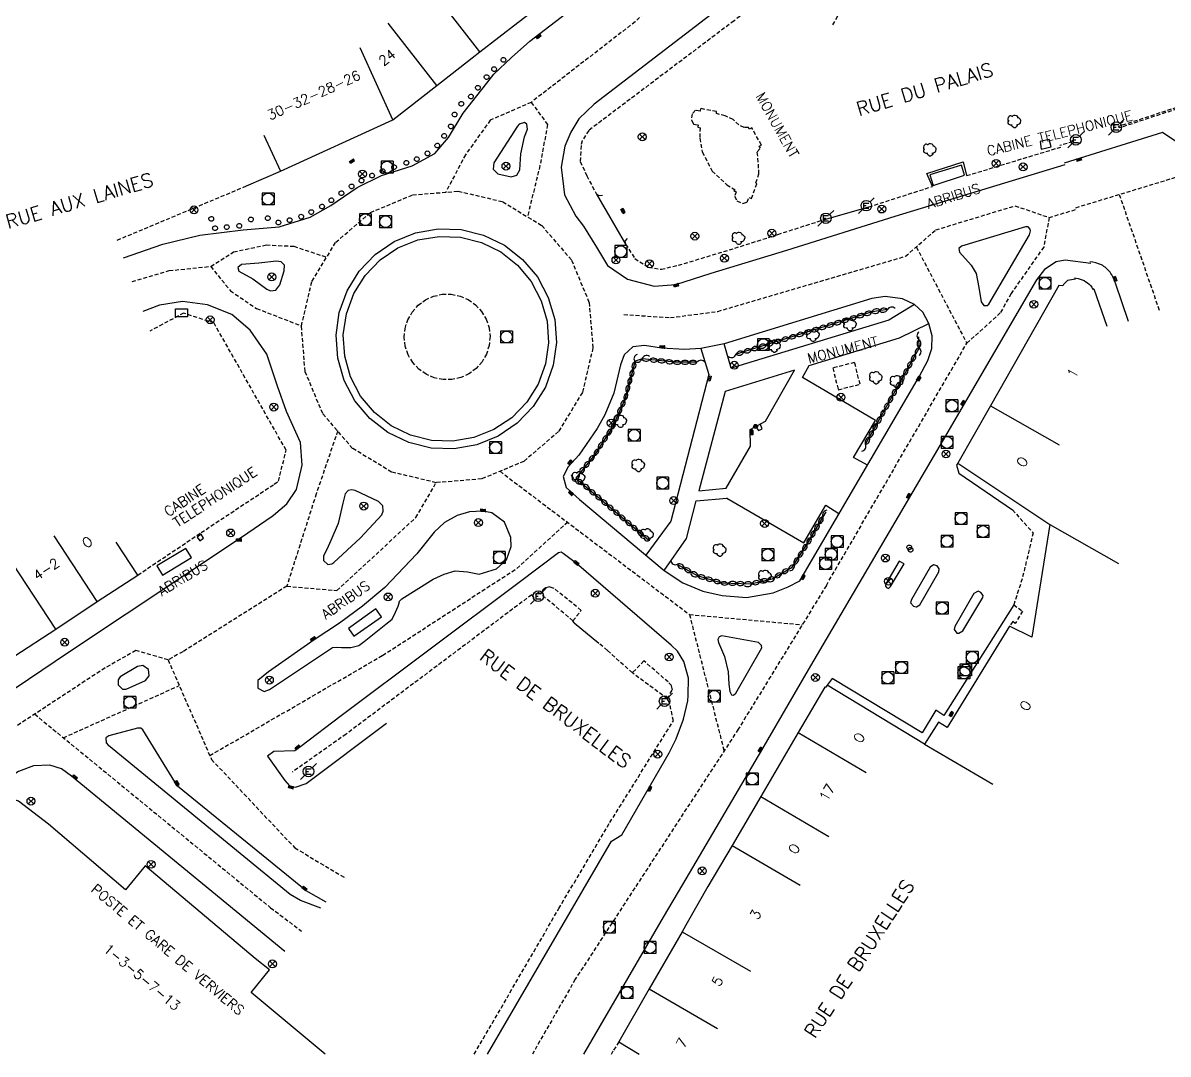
# Model space of a CAD drawing. Header units: millimetres. Extents: x 255000 to 256000, y 143000 to 144000.
# Drawn here: x 255225.9 to 255371.1, y 143000 to 143130.7 of the extents above; entities that cross this region are included whole.
import ezdxf
from ezdxf.enums import TextEntityAlignment as Align

# ---------------------------------------------------------------- set-up
doc = ezdxf.new("R2010")
doc.units = ezdxf.units.MM
doc.linetypes.add('DASHED', pattern=[0.75, 0.5, -0.25])
doc.layers.get('0').update_dxf_attribs({"linetype": 'CONTINUOUS'})
for name, color, linetype in [('W0001', 6, 'DASHED'), ('W0008', 7, 'CONTINUOUS'), ('W0100', 7, 'CONTINUOUS'), ('W0112', 1, 'DASHED'), ('W0300', 7, 'CONTINUOUS'), ('W0310', 3, 'CONTINUOUS'), ('W0322', 7, 'CONTINUOUS'), ('W0400', 7, 'CONTINUOUS'), ('W0420', 7, 'CONTINUOUS'), ('W0454', 7, 'CONTINUOUS'), ('W0469', 7, 'CONTINUOUS'), ('W0471', 7, 'CONTINUOUS'), ('W0984', 7, 'CONTINUOUS'), ('W0989', 7, 'CONTINUOUS'), ('W0991', 7, 'CONTINUOUS'), ('W1102', 7, 'CONTINUOUS'), ('W1471', 7, 'CONTINUOUS')]:
    doc.layers.add(name, color=color, linetype=linetype)
doc.styles.get("Standard").update_dxf_attribs({"font": 'romans.shx', "width": 0.85})

# ---------------------------------------------------------------- blocks, each defined once
blk = doc.blocks.new('T471')
for p, q in [((-0.333334, 0.333334), (-0.333334, -0.333334)), ((-0.333334, 0.333334), (0.333334, 0.333334)), ((-0.333334, 0), (0, 0)), ((0.500001, 0.500001), (1.000002, 1.000002)), ((-0.500001, -0.500001), (-1.000002, -1.000002)), ((-0.333334, -0.333334), (0.333334, -0.333334))]:
    blk.add_line(p, q)
blk.add_ellipse((0, 0), major_axis=(0.471405, 0.471405), ratio=1, start_param=5.4977871438, end_param=11.780972451)
blk = doc.blocks.new('T400')
for p, q in [((-0.15, 0.3), (0.15, 0.3)), ((-0.15, -0.25), (-0.15, 0.3)), ((-0.15, 0.15), (0.15, 0.15)), ((-0.15, 0), (0.15, 0)), ((0.15, 0.3), (0.15, -0.25)), ((-0.15, -0.15), (0.15, -0.15)), ((-0.15, -0.25), (-0.15, -0.3)), ((-0.15, -0.3), (0.15, -0.3)), ((0.15, -0.3), (0.15, -0.25))]:
    blk.add_line(p, q)
blk = doc.blocks.new('t310o')
at = {"color": 0, "linetype": 'Continuous'}
for centre, start, end in [((-0.5, 0.38), 216.8699, 323.1304), ((0.5, -0.37), 36.8699, 143.1303)]:
    blk.add_arc(centre, 0.625, start, end, dxfattribs=at)
blk = doc.blocks.new('t322o')
at = {"color": 0, "linetype": 'Continuous'}
for radius in [0.25, 0.15]:
    blk.add_circle((0, 0), radius, dxfattribs=at)
blk = doc.blocks.new('T420')
for p, q in [((0.75, 0.75), (-0.75, 0.75)), ((-0.75, 0.75), (-0.75, -0.75)), ((0.75, 0.75), (0.75, -0.75)), ((0.75, -0.75), (-0.75, -0.75))]:
    blk.add_line(p, q)
blk.add_ellipse((0, 0), major_axis=(-0.53, 0.53), ratio=1, start_param=3.926991, end_param=10.210176)
blk = doc.blocks.new('T300')
for p, q in [((-0.8, 0.51), (-0.86, 0.34)), ((-0.86, 0.34), (-0.86, 0.17)), ((-0.86, 0.17), (-0.74, 0.06)), ((-0.69, 0.63), (-0.8, 0.51)), ((-0.8, -0.06), (-0.74, 0.06)), ((-0.74, 0.06), (-0.69, 0.11)), ((-0.57, 0.69), (-0.69, 0.63)), ((-0.46, 0.69), (-0.57, 0.69)), ((-0.29, 0.63), (-0.46, 0.69)), ((-0.29, 0.63), (-0.17, 0.74)), ((-0.23, 0.57), (-0.29, 0.63)), ((-0.17, 0.74), (-0.06, 0.8)), ((-0.06, 0.8), (0.06, 0.8)), ((0.06, 0.8), (0.23, 0.74)), ((0.23, 0.74), (0.34, 0.63)), ((0.34, 0.63), (0.4, 0.51)), ((0.46, 0.46), (0.34, 0.46)), ((0.4, 0.51), (0.4, 0.46)), ((0.57, 0.4), (0.46, 0.46)), ((0.57, 0.4), (0.69, 0.29)), ((0.69, 0.29), (0.74, 0.17)), ((0.74, 0.06), (0.69, -0.17)), ((0.74, 0.17), (0.74, 0.06)), ((-0.8, -0.17), (-0.8, -0.06)), ((-0.8, -0.23), (-0.8, -0.17)), ((-0.74, -0.34), (-0.8, -0.23)), ((-0.69, -0.4), (-0.74, -0.34)), ((-0.51, -0.46), (-0.69, -0.4)), ((-0.4, -0.46), (-0.51, -0.46)), ((-0.4, -0.46), (-0.34, -0.46)), ((-0.34, -0.46), (-0.34, -0.4)), ((-0.34, -0.51), (-0.34, -0.46)), ((-0.29, -0.63), (-0.34, -0.51)), ((-0.17, -0.74), (-0.29, -0.63)), ((-0.06, -0.8), (-0.17, -0.74)), ((0.06, -0.8), (-0.06, -0.8)), ((0.17, -0.74), (0.06, -0.8)), ((0.23, -0.69), (0.17, -0.74)), ((0.29, -0.46), (0.23, -0.46)), ((0.29, -0.63), (0.23, -0.69)), ((0.46, -0.4), (0.29, -0.46)), ((0.34, -0.51), (0.29, -0.63)), ((0.34, -0.51), (0.34, -0.46)), ((0.57, -0.34), (0.46, -0.4)), ((0.63, -0.29), (0.57, -0.34)), ((0.69, -0.17), (0.63, -0.29))]:
    blk.add_line(p, q)
blk = doc.blocks.new('T1471')
at = {"color": 0, "linetype": 'Continuous', "flags": 128}
blk.add_lwpolyline([(-0.75, -0.5), (-0.75, 0.5), (0.75, 0.5), (0.75, -0.5), (-0.75, -0.5)], dxfattribs=at)
blk = doc.blocks.new('T469')
at = {"color": 0, "linetype": 'Continuous', "flags": 128}
for points in [[(-0.35, 0.35), (0.35, -0.35)], [(-0.35, -0.35), (0.35, 0.35)]]:
    blk.add_lwpolyline(points, dxfattribs=at)
at = {"color": 0, "linetype": 'Continuous'}
blk.add_circle((0, 0), 0.5, dxfattribs=at)

msp = doc.modelspace()

# ---------------------------------------------------------------- linework, layer by layer
at = {"layer": 'W0001'}
for p, q in [((255359.35, 143107.24), (255373.88, 143111.66)), ((255369.97, 143094.23), (255364.87, 143108.97)), ((255339.15, 143102.27), (255345.55, 143090.06)), ((255259.38, 143059.29), (255265.73, 143058.73)), ((255310.4, 143055.7), (255314.79, 143038.41)), ((255231.07, 143040.08), (255245.75, 143046.69))]:
    msp.add_line(p, q, dxfattribs=at)
for points in [[(255320.84, 143158.82), (255321.48, 143154.32), (255317.64, 143149.12), (255312.57, 143139.84), (255303.53, 143130.81), (255290.35, 143120.59)], [(255290.35, 143120.59), (255285.17, 143118.33), (255282.02, 143113.95), (255279.52, 143109.2)], [(255290.35, 143120.59), (255292.42, 143117.78), (255291.46, 143112.58), (255289.87, 143106.09)], [(255302.08, 143093.71), (255307.98, 143093.31), (255313.98, 143094.1), (255337.78, 143101.08), (255341.62, 143104.43), (255351.65, 143107.48), (255355.98, 143106), (255359.48, 143107.05)], [(255355.98, 143106), (255355.29, 143102.26), (255351.16, 143096.36), (255349.78, 143093.9)], [(255239.77, 143097.88), (255244.47, 143099.27), (255249.74, 143099.8), (255252.64, 143101.64), (255256.79, 143102.53), (255260.28, 143102.35), (255264.43, 143100.97)], [(255249.74, 143099.8), (255252.23, 143096.72), (255255.54, 143094.47), (255261.23, 143092.27)], [(255327.75, 143059.38), (255345.55, 143090.06), (255349.78, 143093.9)], [(255265.82, 143078.95), (255263.11, 143070.98), (255259.38, 143059.29), (255246.2, 143050.98)], [(255286.4, 143073.84), (255310.4, 143055.7), (255324.7, 143054.4)], [(255265.73, 143058.73), (255275.73, 143067.98), (255278.3, 143072.4)], [(255249.63, 143037.83), (255271.52, 143050.51), (255288.53, 143061.54), (255294.94, 143067.39)], [(255327.75, 143059.38), (255316.58, 143041.15), (255295.93, 143009.48), (255290.5, 143000)], [(255244.33, 143049.95), (255240.24, 143051.14), (255236.35, 143048.92), (255212.9, 143033.54)], [(255246.2, 143050.98), (255244.33, 143049.95), (255249.84, 143037.33), (255260.4, 143026.12), (255266.85, 143022.29)], [(255227.43, 143043.07), (255257.32, 143018.55), (255261.26, 143015.57)]]:
    msp.add_lwpolyline(points, dxfattribs=at)
msp.add_lwpolyline([(255298.17, 143089.47), (255296.83, 143083.83), (255293.82, 143078.88), (255289.42, 143075.1), (255284.07, 143072.87), (255278.3, 143072.4), (255272.66, 143073.74), (255267.71, 143076.75), (255263.93, 143081.15), (255261.7, 143086.49), (255261.23, 143092.27), (255262.57, 143097.91), (255265.58, 143102.86), (255269.98, 143106.63), (255275.32, 143108.86), (255281.1, 143109.33), (255286.74, 143108), (255291.69, 143104.98), (255295.46, 143100.59), (255297.69, 143095.24)], close=True, dxfattribs=at)
at = {"layer": 'W0008'}
for p, q in [((255254.27, 143110), (255258.56, 143111.89)), ((255298.63, 143108.95), (255302.3, 143102.61)), ((255327.4, 143105.72), (255333.14, 143107.34)), ((255295.79, 143054.64), (255298.92, 143052.05)), ((255300.51, 143000), (255300.75, 143000.42))]:
    msp.add_line(p, q, dxfattribs=at)
for points in [[(255375.06, 143179.11), (255372.3, 143179.68), (255367.82, 143176.31), (255364.85, 143172.99), (255360.71, 143168.52), (255357.75, 143165.93), (255332.25, 143146.4), (255329.09, 143143.97), (255298.31, 143120.37), (255296.4, 143118.49), (255295.38, 143116.81)], [(255285.62, 143124.14), (255287.84, 143126.29), (255290.17, 143128.34), (255301.75, 143137.27), (255306.06, 143141.01), (255307.92, 143143.72), (255309.74, 143147.02), (255311.24, 143150.46), (255311.92, 143152.77), (255312.35, 143154.35), (255312.87, 143156.57)], [(255238.69, 143100.88), (255243.65, 143102.61), (255248.35, 143103.77), (255253.86, 143104.43), (255258.4, 143104.81), (255262.35, 143106.02), (255264.96, 143107.53), (255268.3, 143109.81), (255271.4, 143111.3), (255275.27, 143112.54), (255278.15, 143114.09), (255279.89, 143116.13), (255281.74, 143119.2), (255284.71, 143123.03), (255285.62, 143124.14)], [(255285.6, 143112.93), (255285.53, 143112.11), (255286.14, 143111.55), (255287.79, 143111.15), (255288.52, 143111.37), (255288.89, 143112.04), (255289.04, 143114.05), (255289.49, 143116.23), (255289.87, 143117.18), (255289.8, 143117.83), (255289.5, 143118.05), (255288.84, 143117.83), (255288.6, 143117.57), (255285.6, 143112.93)], [(255383.55, 143118.31), (255372.94, 143115.04), (255370.33, 143116.77), (255357.9, 143112.89)], [(255295.38, 143116.81), (255294.6, 143115.05), (255294.16, 143112.38), (255294.58, 143108.89), (255296.01, 143106.17), (255296.98, 143104.89), (255298.62, 143102.25), (255300.03, 143099.93), (255302.54, 143098.17), (255305.95, 143097.28), (255308.66, 143097.49), (255313.16, 143098.93), (255322.73, 143101.88), (255336.48, 143106.17), (255358.02, 143112.7)], [(255341.18, 143109.93), (255340.5, 143111.56), (255345.1, 143113.05), (255345.53, 143111.3)], [(255353.58, 143104.52), (255353.32, 143104.81), (255353, 143104.82), (255344.86, 143102.36), (255344.55, 143102.08), (255344.63, 143101.6), (255346.12, 143099.98), (255346.75, 143098.89), (255347.08, 143097.15), (255347.36, 143095.3), (255347.71, 143094.86), (255348.13, 143094.86), (255348.34, 143095.02), (255353.51, 143103.8), (255353.64, 143104.3), (255353.58, 143104.52)], [(255256.85, 143096.92), (255257.31, 143096.7), (255257.99, 143096.81), (255258.48, 143097.48), (255259.04, 143099.24), (255259.08, 143099.94), (255258.65, 143100.37), (255258.06, 143100.48), (255255.83, 143100.21), (255253.65, 143100.06), (255253.19, 143099.66), (255253.32, 143099.19), (255255.09, 143098.22), (255256.85, 143096.92)], [(255361.25, 143100.19), (255358, 143100.59), (255356.88, 143100.39), (255355.4, 143099.42), (255354.38, 143098.08), (255342.11, 143077.12), (255325.44, 143048.67), (255319.54, 143038.52), (255309.51, 143021.48)], [(255257.71, 143068.27), (255259.39, 143069.73), (255260.61, 143071.55), (255261.31, 143074.62), (255261.13, 143077.48), (255259.34, 143081.41), (255258.18, 143084.63), (255256.86, 143088.7), (255254.74, 143091.73), (255252.41, 143093.72), (255249.32, 143094.92), (255246.16, 143095.34), (255243.26, 143094.87), (255241.13, 143094.08)], [(255338.92, 143094.98), (255337.39, 143095.7), (255335.2, 143095.98), (255333.51, 143095.73), (255314.82, 143090), (255311.85, 143089.42), (255309.78, 143089.29), (255306.87, 143089.44), (255304.7, 143089.79), (255303.24, 143089.6), (255302.12, 143088.58), (255301.66, 143087.33), (255300.82, 143083.76), (255299.69, 143081), (255298.72, 143079.25), (255296.37, 143075.88), (255295.04, 143074.41), (255294.38, 143073.2), (255294.8, 143071.79), (255296.48, 143070.26), (255307.18, 143061.28), (255309.58, 143059.71), (255312.09, 143058.67), (255314.54, 143058.12), (255317.62, 143057.86), (255321.02, 143058.46), (255322.92, 143059.22), (255324.38, 143059.98), (255339.54, 143085.88), (255340.63, 143087.9), (255341.12, 143089.38), (255341.14, 143091), (255340.75, 143092.55), (255339.98, 143094), (255338.92, 143094.98)], [(255338.92, 143094.98), (255335.67, 143092.97), (255315.7, 143086.89), (255314.82, 143090)], [(255332.95, 143074.62), (255331.18, 143075.59), (255333.99, 143080.28), (255324.74, 143085.74), (255325.56, 143087.26), (255337.02, 143090.77), (255340.75, 143092.55)], [(255311.85, 143089.42), (255312.86, 143086.09), (255308.03, 143067.52), (255304.86, 143063.23)], [(255315.04, 143071.71), (255318.13, 143077.02), (255318.08, 143079.13), (255320.02, 143080.21), (255323.73, 143086.65), (255314.91, 143083.97), (255311.61, 143071.35), (255315.04, 143071.71)], [(255344.43, 143074.87), (255344.25, 143074.61), (255344.55, 143073.59), (255351.32, 143068.96)], [(255265.34, 143062.28), (255268.72, 143065.43), (255271.42, 143068.34), (255271.61, 143068.79), (255271.53, 143069.48), (255271, 143070.01), (255268.03, 143071.4), (255267.61, 143071.48), (255267.17, 143071.39), (255266.79, 143070.98), (255266.46, 143069.79), (255265.87, 143067.23), (255264.96, 143065.06), (255264.47, 143063.95), (255264.05, 143063.14), (255264.04, 143062.55), (255264.58, 143062.05), (255265.08, 143062.1), (255265.34, 143062.28)], [(255307.18, 143061.28), (255310.02, 143065.32), (255311.25, 143070.08), (255315.17, 143070.44), (255315.16, 143070.42), (255324.9, 143064.78), (255327.7, 143069.55), (255329.35, 143068.5)], [(255273.94, 143057.68), (255277.91, 143060.18), (255279.31, 143060.79), (255280.72, 143061.25), (255282.26, 143061.1), (255283.77, 143060.8), (255285.94, 143061.47), (255287.2, 143062.61), (255287.8, 143064.32), (255287.75, 143065.46), (255286.97, 143067.41), (255285.37, 143068.58), (255284.23, 143068.78), (255282.53, 143068.69), (255280.96, 143068.24), (255279.36, 143067.36), (255278.06, 143066.13), (255275.87, 143063.4), (255271.79, 143059.13), (255268.99, 143056.74), (255266.04, 143054.62), (255262.85, 143052.49), (255257.04, 143048.45), (255255.69, 143047.32), (255255.72, 143046.35), (255256.5, 143045.95), (255257.18, 143046.21), (255265.16, 143051.53), (255265.64, 143051.55), (255266.3, 143051.5), (255267.48, 143051.52), (255268.52, 143051.77), (255269.17, 143052.28), (255271.92, 143054.46), (255272.71, 143055.1), (255273.17, 143055.98), (255273.5, 143056.77), (255273.65, 143057.31), (255273.57, 143057.3), (255273.94, 143057.68)], [(255113.8, 143000), (255138.45, 143011.28), (255141.5, 143012.63), (255144.88, 143013.89), (255148.07, 143014.78), (255170.64, 143020.87), (255186.64, 143025.18), (255191.59, 143026.71), (255197.23, 143028.76), (255201.72, 143031.04), (255204.26, 143032.55), (255218.15, 143041.8), (255231.72, 143050.91), (255253.65, 143065.5), (255257.51, 143068.17), (255257.71, 143068.27)], [(255301.83, 143027.76), (255307.82, 143038.15), (255308.74, 143039.96), (255309.66, 143042.43), (255310.19, 143044.77), (255310.23, 143045.45), (255310.27, 143047.62), (255309.68, 143049.75), (255308.88, 143051.04), (255308.1, 143051.82), (255296.09, 143062.15), (255294.42, 143063.44), (255294.14, 143063.58), (255293.8, 143063.53), (255288.84, 143059.75), (255266.25, 143042.86), (255261.14, 143038.98)], [(255335.88, 143059.25), (255337.6, 143062.11), (255336.97, 143062.47), (255335.29, 143059.59), (255335.26, 143059.29), (255335.39, 143059.1), (255335.61, 143058.99), (255335.88, 143059.25)], [(255339.61, 143056.91), (255342.01, 143061.12), (255342.05, 143061.47), (255341.8, 143061.88), (255341.33, 143061.97), (255340.92, 143061.68), (255338.55, 143057.6), (255338.4, 143057.16), (255338.79, 143056.76), (255339.12, 143056.65), (255339.16, 143056.65), (255339.61, 143056.91)], [(255344.27, 143053.34), (255344.52, 143053.32), (255345.04, 143053.61), (255347.59, 143057.86), (255347.62, 143058.1), (255347.33, 143058.5), (255347, 143058.66), (255346.42, 143058.35), (255344.02, 143054.16), (255343.95, 143053.8), (255344.27, 143053.34)], [(255351.49, 143056.93), (255342.64, 143042.89), (255341.64, 143043.58), (255339.89, 143040.7), (255328.47, 143047.58), (255327.86, 143046.74)], [(255315.52, 143045.96), (255315.71, 143045.52), (255315.99, 143045.47), (255316.3, 143045.71), (255319.59, 143051.48), (255319.55, 143051.78), (255319.33, 143052), (255319.14, 143052.17), (255314.49, 143052.98), (255314.17, 143052.87), (255313.99, 143052.54), (255314.08, 143052.16), (255314.86, 143050.39), (255315.3, 143048.44), (255315.41, 143046.86), (255315.52, 143045.96)], [(255238.25, 143047.82), (255238.02, 143047.43), (255238.02, 143046.77), (255238.54, 143046.24), (255239.01, 143046.22), (255239.01, 143046.22), (255241.46, 143047.34), (255241.95, 143047.93), (255241.85, 143048.74), (255241.15, 143049.22), (255240.46, 143049.1), (255238.25, 143047.82)], [(255264.35, 143019.27), (255261.82, 143020.67), (255245.55, 143033.95), (255241.12, 143041.08), (255240.89, 143041.3), (255240.44, 143041.31), (255236.81, 143040.32), (255236.44, 143040.05), (255236.51, 143039.42), (255236.79, 143039.09)], [(255261.14, 143038.98), (255260.38, 143038.42), (255257.73, 143038.33), (255256.95, 143037.74), (255259.15, 143034.65), (255259.74, 143034), (255260.49, 143033.84), (255261.85, 143034.29), (255272.01, 143041.94)], [(255263.68, 143018.48), (255261.12, 143019.44), (255259.82, 143020.22), (255236.79, 143039.09)], [(255259.11, 143012.98), (255232.1, 143035.23), (255230.82, 143036.16), (255229.35, 143036.59), (255227.29, 143036.54), (255225.36, 143035.81), (255219.47, 143032)], [(255284.8, 143000), (255300.54, 143026.96), (255301.83, 143027.76)], [(255309.51, 143021.48), (255307.08, 143017.34), (255296.96, 143000)]]:
    msp.add_lwpolyline(points, dxfattribs=at)
for points in [[(255291.14, 143098.46), (255292.52, 143095.88), (255293.33, 143093.08), (255293.54, 143090.16), (255293.14, 143087.27), (255292.15, 143084.52), (255290.6, 143082.05), (255288.58, 143079.94), (255286.16, 143078.3), (255283.46, 143077.2), (255280.58, 143076.69), (255277.67, 143076.78), (255274.83, 143077.48), (255272.2, 143078.76), (255269.9, 143080.55), (255268.02, 143082.78), (255266.64, 143085.36), (255265.83, 143088.16), (255265.62, 143091.08), (255266.02, 143093.97), (255267.01, 143096.71), (255268.55, 143099.19), (255270.57, 143101.3), (255272.99, 143102.94), (255275.7, 143104.04), (255278.57, 143104.55), (255281.49, 143104.46), (255284.32, 143103.76), (255286.95, 143102.48), (255289.26, 143100.69)], [(255290.36, 143097.87), (255291.63, 143095.46), (255292.37, 143092.85), (255292.55, 143090.13), (255292.16, 143087.44), (255291.23, 143084.89), (255289.78, 143082.58), (255287.88, 143080.63), (255285.62, 143079.12), (255283.09, 143078.11), (255280.41, 143077.64), (255277.7, 143077.75), (255275.06, 143078.41), (255272.62, 143079.61), (255270.48, 143081.29), (255268.73, 143083.38), (255267.47, 143085.79), (255266.72, 143088.41), (255266.54, 143091.12), (255266.93, 143093.81), (255267.87, 143096.37), (255269.32, 143098.67), (255271.21, 143100.62), (255273.47, 143102.14), (255276, 143103.15), (255278.68, 143103.61), (255281.4, 143103.51), (255284.04, 143102.84), (255286.48, 143101.64), (255288.62, 143099.96)]]:
    msp.add_lwpolyline(points, close=True, dxfattribs=at)
msp.add_lwpolyline([(255366.03, 143092.84), (255364.37, 143097.68, 0.023959), (255364.09, 143098.4, 0.058655), (255363.7, 143099.07, 0.101682), (255362.61, 143099.99, 0.103736), (255361.13, 143100.38)], format="xyb", dxfattribs=at)
at = {"layer": 'W0100'}
for p, q in [((255359.19, 143098.36), (255359.67, 143098.27)), ((255361.41, 143097.19), (255361.51, 143096.89)), ((255361.66, 143096.94), (255361.51, 143096.89)), ((255361.66, 143096.94), (255363.28, 143092.21))]:
    msp.add_line(p, q, dxfattribs=at)
for points in [[(255282.85, 143126.22), (255283.83, 143126.98), (255288.65, 143130.7), (255294.13, 143134.93), (255299.88, 143139.37), (255306.54, 143146.13), (255310.02, 143154.41), (255310.28, 143156.43)], [(255256.49, 143116.44), (255258.56, 143111.89), (255272.83, 143118.39), (255278.38, 143122.72), (255282.85, 143126.22)], [(255355.99, 143115.9), (255354.86, 143115.62), (255354.95, 143114.64), (255356.23, 143114.96), (255355.99, 143115.9)], [(255340.85, 143111.39), (255341.27, 143110.04), (255345.26, 143111.38), (255344.87, 143112.64), (255340.85, 143111.39)], [(255359.32, 143098.17), (255358.32, 143098.03), (255357.78, 143097.53), (255357.7, 143097.36), (255357.2, 143097.39), (255348.54, 143082.12), (255344.43, 143074.87), (255356.05, 143067.11), (255353.8, 143052.82), (255350.94, 143054.22), (255343.07, 143041.39), (255341.98, 143042.05), (255340.2, 143039.25), (255327.86, 143046.74), (255327.65, 143046.46), (255327.55, 143046.51), (255324.17, 143040.73), (255319.43, 143032.65), (255315.8, 143026.44), (255312.74, 143021.22), (255310.12, 143016.62)], [(255248.37, 143065.05), (255248.81, 143065.36), (255248.53, 143065.87), (255248.03, 143065.51), (255248.37, 143065.05)], [(255190.26, 143033.61), (255191.89, 143028.7), (255196.82, 143031.95), (255202.04, 143035.38), (255207.75, 143039.14), (255213.6, 143042.99), (255219.45, 143046.85), (255224.91, 143050.44), (255230.1, 143053.86), (255235.37, 143057.33), (255240.5, 143060.7), (255237.75, 143064.88)], [(255243.62, 143060.7), (255247.32, 143062.93), (255246.59, 143064.08), (255242.92, 143061.86), (255243.62, 143060.7)], [(255271.39, 143055.39), (255270.67, 143056.42), (255267.2, 143053.93), (255267.89, 143052.94), (255271.39, 143055.39)], [(255229.17, 143029.12), (255225.38, 143032.05), (255224.88, 143032.2), (255221.34, 143029.76), (255221.27, 143030.05), (255210.16, 143022.55), (255210.29, 143022.23), (255200.9, 143015.9), (255197.99, 143014.77), (255177.68, 143009.39), (255159.74, 143004.49), (255147.1, 143000.95), (255147.37, 143000)], [(255255.39, 143012.12), (255241.45, 143023.85), (255238.96, 143020.81), (255229.17, 143029.12)], [(255310.12, 143016.62), (255309.48, 143015.5), (255305.3, 143008.25), (255301.44, 143001.57), (255304.04, 143000)], [(255264.24, 143000), (255254.87, 143007.82), (255257.18, 143010.66), (255255.39, 143012.12)]]:
    msp.add_lwpolyline(points, dxfattribs=at)
msp.add_lwpolyline([(255359.67, 143098.27, -0.094292), (255360.63, 143097.86, -0.077588), (255361.41, 143097.19)], format="xyb", dxfattribs=at)
at = {"layer": 'W0112'}
for p, q in [((255364.85, 143117.35), (255364.79, 143117.54)), ((255358.97, 143115.59), (255357.32, 143115.11)), ((255358.97, 143115.59), (255358.91, 143115.78)), ((255345.53, 143111.3), (255357.45, 143114.93)), ((255237.89, 143103.13), (255254.27, 143110)), ((255333.14, 143107.34), (255341.18, 143109.93)), ((255295.64, 143054.9), (255291.55, 143058.3)), ((255307.61, 143045.01), (255303.17, 143048.3)), ((255301.44, 143001.57), (255300.75, 143000.42))]:
    msp.add_line(p, q, dxfattribs=at)
for points in [[(255342.89, 143142.6), (255340.16, 143141.59), (255337.88, 143140.39), (255333.38, 143136.97), (255331.51, 143135.03), (255329.86, 143132.81), (255328.55, 143130.4)], [(255329.31, 143141.13), (255329.36, 143141.02), (255316.05, 143130.92), (255297.64, 143117.03), (255296.82, 143115.72)], [(255378.77, 143121.77), (255375.25, 143120.62), (255372.91, 143119.98), (255364.85, 143117.35)], [(255311.17, 143119.59), (255310.73, 143119.13), (255310.65, 143118.31), (255310.93, 143117.83), (255311.52, 143117.74), (255311.48, 143117.45), (255311.75, 143117.38), (255311.71, 143116.04), (255312.03, 143114.3), (255313.29, 143111.86), (255315.14, 143110.15), (255316.18, 143109.51), (255316.02, 143109.36), (255316.34, 143109.23), (255316.11, 143108.69), (255316.42, 143108.11), (255317.18, 143107.78), (255317.72, 143107.94), (255317.95, 143108.55), (255318.25, 143108.42), (255318.92, 143110.26), (255318.82, 143110.4), (255319.2, 143111.52), (255319.13, 143113.02), (255319, 143114.3), (255319.39, 143114.8), (255319.24, 143115.02), (255319.52, 143115.18), (255318.32, 143117.34), (255317.99, 143117.21), (255317.89, 143117.42), (255317.32, 143117.4), (255316.65, 143117.72), (255315.93, 143118.41), (255314.92, 143118.86), (255313.84, 143119.16), (255313.83, 143119.41), (255311.81, 143119.8), (255311.74, 143119.46), (255311.17, 143119.59)], [(255373.96, 143120.47), (255372.85, 143120.17), (255364.79, 143117.54)], [(255296.82, 143115.72), (255296.66, 143115.12), (255296.57, 143113.09), (255297.39, 143111.28), (255298.63, 143108.95), (255298.97, 143108.78), (255299.38, 143108.83)], [(255302.49, 143103.32), (255302.23, 143103.02), (255302.3, 143102.61), (255303.5, 143100.79), (255305.22, 143099.69), (255306.84, 143099.44), (255309, 143099.95), (255316.14, 143102.11), (255321.6, 143103.85), (255327.4, 143105.72)], [(255258.33, 143072.6), (255259.29, 143076.53), (255250.16, 143092.62), (255246.3, 143093.88), (255242.02, 143091.61)], [(255331.33, 143087.63), (255328.56, 143086.93), (255329.25, 143084.18), (255332.02, 143084.88), (255331.33, 143087.63)], [(255240.5, 143060.7), (255248.52, 143066.07), (255257.78, 143072.2), (255258.33, 143072.6)], [(255351.32, 143068.96), (255353.96, 143066.06), (255352.57, 143060.23), (255351.49, 143056.93), (255352.61, 143056.11), (255351.67, 143054.57), (255351.37, 143054.79), (255350.94, 143054.22)], [(255295.79, 143054.64), (255295.64, 143054.9), (255296.69, 143056.22), (255293.24, 143059.01), (255292.69, 143059.2), (255292.18, 143059.09), (255291.84, 143058.79), (255291.55, 143058.3), (255291.23, 143058.5), (255290.7, 143057.91), (255290.41, 143058.2), (255266.9, 143040.54), (255260.06, 143035.71)], [(255300.32, 143029.34), (255308.36, 143042.22), (255307.88, 143044.55), (255307.61, 143045.01), (255308.24, 143046.16), (255308.14, 143046.69), (255307.7, 143047.15), (255304.62, 143049.83), (255303.17, 143048.3), (255300, 143051.14), (255298.92, 143052.05)], [(255283.14, 143000), (255293.86, 143018.45), (255300.32, 143029.34)]]:
    msp.add_lwpolyline(points, dxfattribs=at)
msp.add_lwpolyline([(255275.27, 143094.02), (255276.03, 143094.88), (255276.94, 143095.55), (255277.97, 143096.02), (255279.08, 143096.27), (255280.22, 143096.28), (255281.33, 143096.05), (255282.38, 143095.6), (255283.3, 143094.94), (255284.07, 143094.1), (255284.64, 143093.12), (255285.01, 143092.04), (255285.13, 143090.92), (255285.02, 143089.78), (255284.68, 143088.7), (255284.12, 143087.71), (255283.37, 143086.86), (255282.46, 143086.18), (255281.42, 143085.71), (255280.31, 143085.47), (255279.18, 143085.46), (255278.06, 143085.68), (255277.02, 143086.14), (255276.1, 143086.8), (255275.33, 143087.63), (255274.75, 143088.61), (255274.39, 143089.69), (255274.26, 143090.82), (255274.37, 143091.95), (255274.71, 143093.03)], close=True, dxfattribs=at)
at = {"layer": 'W0310'}
for points in [[(255335.48, 143094.33), (255333.57, 143094.03), (255316.2, 143088.63)], [(255332.72, 143077.27), (255339.5, 143089.44), (255339.48, 143090.88)], [(255311.35, 143087.66), (255308.49, 143087.65), (255304.42, 143088.09), (255303.53, 143087.8), (255302.2, 143082.94), (255300.59, 143079.33), (255298.36, 143075.91), (255295.99, 143072.98), (255305.2, 143065.14)], [(255308.88, 143062.05), (255311.4, 143060.62), (255314.47, 143059.69), (255318.2, 143059.57), (255320.9, 143060.21), (255323.42, 143061.69), (255325.36, 143064.69), (255327.71, 143068.71)]]:
    msp.add_lwpolyline(points, dxfattribs=at)
at = {"layer": 'W0322'}
msp.add_lwpolyline([(255318.78, 143079.52), (255319.15, 143078.99), (255319.62, 143079.23), (255319.37, 143079.85)], dxfattribs=at)
at = {"layer": 'W0454'}
for points in [[(255286.95, 143125.7), (255286.86, 143125.68), (255286.77, 143125.68), (255286.68, 143125.72), (255286.61, 143125.78), (255286.56, 143125.86), (255286.53, 143125.95), (255286.54, 143126.04), (255286.57, 143126.13), (255286.63, 143126.2), (255286.71, 143126.25), (255286.8, 143126.28), (255286.89, 143126.27), (255286.98, 143126.24), (255287.05, 143126.18), (255287.1, 143126.1), (255287.13, 143126.01), (255287.12, 143125.92), (255287.09, 143125.83), (255287.03, 143125.76)], [(255284.83, 143123.52), (255284.74, 143123.5), (255284.64, 143123.5), (255284.56, 143123.54), (255284.48, 143123.59), (255284.43, 143123.67), (255284.41, 143123.76), (255284.41, 143123.86), (255284.45, 143123.95), (255284.51, 143124.02), (255284.59, 143124.07), (255284.68, 143124.09), (255284.77, 143124.09), (255284.86, 143124.05), (255284.93, 143123.99), (255284.98, 143123.92), (255285.01, 143123.83), (255285, 143123.73), (255284.97, 143123.64), (255284.91, 143123.57)], [(255285.78, 143124.53), (255285.69, 143124.51), (255285.59, 143124.51), (255285.51, 143124.54), (255285.43, 143124.6), (255285.38, 143124.68), (255285.36, 143124.77), (255285.36, 143124.87), (255285.4, 143124.95), (255285.46, 143125.03), (255285.54, 143125.08), (255285.62, 143125.1), (255285.72, 143125.1), (255285.81, 143125.06), (255285.88, 143125), (255285.93, 143124.93), (255285.95, 143124.83), (255285.95, 143124.74), (255285.92, 143124.65), (255285.86, 143124.58)], [(255283.72, 143122.17), (255283.63, 143122.14), (255283.54, 143122.15), (255283.45, 143122.18), (255283.38, 143122.24), (255283.33, 143122.32), (255283.3, 143122.41), (255283.31, 143122.5), (255283.34, 143122.59), (255283.4, 143122.66), (255283.48, 143122.71), (255283.57, 143122.74), (255283.66, 143122.73), (255283.75, 143122.7), (255283.82, 143122.64), (255283.88, 143122.56), (255283.9, 143122.47), (255283.89, 143122.38), (255283.86, 143122.29), (255283.8, 143122.22)], [(255282.83, 143121.04), (255282.74, 143121.02), (255282.65, 143121.02), (255282.56, 143121.06), (255282.49, 143121.12), (255282.44, 143121.2), (255282.41, 143121.29), (255282.42, 143121.38), (255282.45, 143121.47), (255282.51, 143121.54), (255282.59, 143121.59), (255282.68, 143121.62), (255282.77, 143121.61), (255282.86, 143121.58), (255282.93, 143121.52), (255282.99, 143121.44), (255283.01, 143121.35), (255283.01, 143121.26), (255282.97, 143121.17), (255282.91, 143121.1)], [(255281.62, 143120.13), (255281.53, 143120.11), (255281.44, 143120.11), (255281.35, 143120.15), (255281.28, 143120.21), (255281.23, 143120.29), (255281.2, 143120.38), (255281.21, 143120.47), (255281.24, 143120.56), (255281.3, 143120.63), (255281.38, 143120.68), (255281.47, 143120.7), (255281.56, 143120.7), (255281.65, 143120.67), (255281.72, 143120.61), (255281.77, 143120.53), (255281.8, 143120.44), (255281.79, 143120.34), (255281.76, 143120.26), (255281.7, 143120.18)], [(255280.76, 143118.76), (255280.66, 143118.74), (255280.57, 143118.74), (255280.48, 143118.78), (255280.41, 143118.84), (255280.36, 143118.92), (255280.33, 143119.01), (255280.34, 143119.1), (255280.37, 143119.19), (255280.43, 143119.26), (255280.51, 143119.31), (255280.6, 143119.33), (255280.7, 143119.33), (255280.78, 143119.3), (255280.86, 143119.24), (255280.91, 143119.16), (255280.93, 143119.07), (255280.93, 143118.97), (255280.89, 143118.89), (255280.83, 143118.81)], [(255279.44, 143116.07), (255279.35, 143116.05), (255279.25, 143116.05), (255279.17, 143116.08), (255279.09, 143116.14), (255279.04, 143116.22), (255279.02, 143116.31), (255279.02, 143116.41), (255279.06, 143116.49), (255279.11, 143116.57), (255279.19, 143116.62), (255279.28, 143116.64), (255279.38, 143116.64), (255279.47, 143116.6), (255279.54, 143116.54), (255279.59, 143116.47), (255279.61, 143116.38), (255279.61, 143116.28), (255279.58, 143116.19), (255279.52, 143116.12)], [(255280.3, 143117.27), (255280.2, 143117.24), (255280.11, 143117.25), (255280.02, 143117.28), (255279.95, 143117.34), (255279.9, 143117.42), (255279.88, 143117.51), (255279.88, 143117.6), (255279.91, 143117.69), (255279.97, 143117.77), (255280.05, 143117.82), (255280.14, 143117.84), (255280.24, 143117.83), (255280.32, 143117.8), (255280.4, 143117.74), (255280.45, 143117.66), (255280.47, 143117.57), (255280.47, 143117.48), (255280.43, 143117.39), (255280.37, 143117.32)], [(255278.57, 143114.84), (255278.48, 143114.81), (255278.39, 143114.82), (255278.3, 143114.85), (255278.23, 143114.91), (255278.17, 143114.99), (255278.15, 143115.08), (255278.15, 143115.17), (255278.19, 143115.26), (255278.25, 143115.33), (255278.33, 143115.39), (255278.42, 143115.41), (255278.51, 143115.4), (255278.6, 143115.37), (255278.67, 143115.31), (255278.72, 143115.23), (255278.75, 143115.14), (255278.74, 143115.05), (255278.71, 143114.96), (255278.65, 143114.89)], [(255275.98, 143113.12), (255275.89, 143113.1), (255275.8, 143113.1), (255275.71, 143113.14), (255275.64, 143113.2), (255275.58, 143113.27), (255275.56, 143113.37), (255275.57, 143113.46), (255275.6, 143113.55), (255275.66, 143113.62), (255275.74, 143113.67), (255275.83, 143113.7), (255275.92, 143113.69), (255276.01, 143113.66), (255276.08, 143113.6), (255276.13, 143113.52), (255276.16, 143113.43), (255276.15, 143113.33), (255276.12, 143113.25), (255276.06, 143113.17)], [(255277.33, 143113.85), (255277.23, 143113.83), (255277.14, 143113.83), (255277.05, 143113.87), (255276.98, 143113.93), (255276.93, 143114.01), (255276.9, 143114.1), (255276.91, 143114.19), (255276.94, 143114.28), (255277, 143114.35), (255277.08, 143114.4), (255277.17, 143114.43), (255277.27, 143114.42), (255277.35, 143114.39), (255277.43, 143114.33), (255277.48, 143114.25), (255277.5, 143114.16), (255277.5, 143114.07), (255277.46, 143113.98), (255277.4, 143113.9)], [(255271.63, 143111.59), (255271.54, 143111.57), (255271.45, 143111.57), (255271.36, 143111.61), (255271.29, 143111.67), (255271.24, 143111.75), (255271.21, 143111.84), (255271.22, 143111.93), (255271.25, 143112.02), (255271.31, 143112.09), (255271.39, 143112.14), (255271.48, 143112.17), (255271.58, 143112.16), (255271.66, 143112.13), (255271.73, 143112.07), (255271.79, 143111.99), (255271.81, 143111.9), (255271.81, 143111.8), (255271.77, 143111.72), (255271.71, 143111.64)], [(255273.1, 143112.11), (255273, 143112.09), (255272.91, 143112.09), (255272.82, 143112.13), (255272.75, 143112.18), (255272.7, 143112.26), (255272.67, 143112.36), (255272.68, 143112.45), (255272.71, 143112.54), (255272.77, 143112.61), (255272.85, 143112.66), (255272.94, 143112.68), (255273.04, 143112.68), (255273.12, 143112.65), (255273.2, 143112.59), (255273.25, 143112.51), (255273.27, 143112.42), (255273.27, 143112.32), (255273.23, 143112.24), (255273.17, 143112.16)], [(255274.65, 143112.65), (255274.56, 143112.62), (255274.47, 143112.63), (255274.38, 143112.66), (255274.31, 143112.72), (255274.26, 143112.8), (255274.23, 143112.89), (255274.24, 143112.98), (255274.27, 143113.07), (255274.33, 143113.14), (255274.41, 143113.2), (255274.5, 143113.22), (255274.59, 143113.21), (255274.68, 143113.18), (255274.75, 143113.12), (255274.8, 143113.04), (255274.83, 143112.95), (255274.82, 143112.86), (255274.79, 143112.77), (255274.73, 143112.7)], [(255268.97, 143110.4), (255268.88, 143110.37), (255268.78, 143110.38), (255268.69, 143110.41), (255268.62, 143110.47), (255268.57, 143110.55), (255268.55, 143110.64), (255268.55, 143110.73), (255268.58, 143110.82), (255268.64, 143110.9), (255268.72, 143110.95), (255268.81, 143110.97), (255268.91, 143110.97), (255268.99, 143110.93), (255269.07, 143110.87), (255269.12, 143110.8), (255269.14, 143110.7), (255269.14, 143110.61), (255269.1, 143110.52), (255269.05, 143110.45)], [(255270.3, 143111.03), (255270.21, 143111.01), (255270.12, 143111.01), (255270.03, 143111.05), (255269.95, 143111.1), (255269.9, 143111.18), (255269.88, 143111.27), (255269.89, 143111.37), (255269.92, 143111.45), (255269.98, 143111.53), (255270.06, 143111.58), (255270.15, 143111.6), (255270.24, 143111.6), (255270.33, 143111.57), (255270.4, 143111.51), (255270.45, 143111.43), (255270.48, 143111.34), (255270.47, 143111.24), (255270.44, 143111.15), (255270.38, 143111.08)], [(255266.42, 143108.8), (255266.32, 143108.78), (255266.23, 143108.79), (255266.14, 143108.82), (255266.07, 143108.88), (255266.02, 143108.96), (255265.99, 143109.05), (255266, 143109.14), (255266.03, 143109.23), (255266.09, 143109.3), (255266.17, 143109.35), (255266.26, 143109.38), (255266.36, 143109.37), (255266.44, 143109.34), (255266.52, 143109.28), (255266.57, 143109.2), (255266.59, 143109.11), (255266.59, 143109.02), (255266.55, 143108.93), (255266.49, 143108.86)], [(255267.72, 143109.67), (255267.63, 143109.65), (255267.53, 143109.65), (255267.45, 143109.69), (255267.37, 143109.75), (255267.32, 143109.83), (255267.3, 143109.92), (255267.3, 143110.01), (255267.34, 143110.1), (255267.4, 143110.17), (255267.48, 143110.22), (255267.57, 143110.24), (255267.66, 143110.24), (255267.75, 143110.21), (255267.82, 143110.15), (255267.87, 143110.07), (255267.89, 143109.98), (255267.89, 143109.88), (255267.86, 143109.8), (255267.8, 143109.72)], [(255265.14, 143107.9), (255265.05, 143107.88), (255264.96, 143107.88), (255264.87, 143107.92), (255264.8, 143107.98), (255264.74, 143108.05), (255264.72, 143108.14), (255264.73, 143108.24), (255264.76, 143108.33), (255264.82, 143108.4), (255264.9, 143108.45), (255264.99, 143108.47), (255265.08, 143108.47), (255265.17, 143108.44), (255265.24, 143108.38), (255265.29, 143108.3), (255265.32, 143108.21), (255265.31, 143108.11), (255265.28, 143108.03), (255265.22, 143107.95)], [(255261.32, 143105.82), (255261.23, 143105.8), (255261.14, 143105.8), (255261.05, 143105.84), (255260.98, 143105.9), (255260.93, 143105.98), (255260.9, 143106.07), (255260.91, 143106.16), (255260.94, 143106.25), (255261, 143106.32), (255261.08, 143106.37), (255261.17, 143106.4), (255261.27, 143106.39), (255261.35, 143106.36), (255261.42, 143106.3), (255261.48, 143106.22), (255261.5, 143106.13), (255261.5, 143106.04), (255261.46, 143105.95), (255261.4, 143105.88)], [(255262.61, 143106.42), (255262.52, 143106.39), (255262.42, 143106.39), (255262.33, 143106.43), (255262.26, 143106.49), (255262.21, 143106.57), (255262.19, 143106.66), (255262.19, 143106.75), (255262.23, 143106.84), (255262.28, 143106.91), (255262.36, 143106.96), (255262.45, 143106.99), (255262.55, 143106.98), (255262.64, 143106.95), (255262.71, 143106.89), (255262.76, 143106.81), (255262.78, 143106.72), (255262.78, 143106.63), (255262.74, 143106.54), (255262.68, 143106.47)], [(255263.96, 143107.11), (255263.87, 143107.08), (255263.78, 143107.09), (255263.69, 143107.12), (255263.62, 143107.18), (255263.57, 143107.26), (255263.54, 143107.35), (255263.55, 143107.44), (255263.58, 143107.53), (255263.64, 143107.6), (255263.72, 143107.65), (255263.81, 143107.68), (255263.9, 143107.67), (255263.99, 143107.64), (255264.06, 143107.58), (255264.11, 143107.5), (255264.14, 143107.41), (255264.13, 143107.32), (255264.1, 143107.23), (255264.04, 143107.16)], [(255249.93, 143105.55), (255249.84, 143105.53), (255249.75, 143105.53), (255249.66, 143105.57), (255249.59, 143105.62), (255249.54, 143105.7), (255249.51, 143105.8), (255249.52, 143105.89), (255249.55, 143105.98), (255249.61, 143106.05), (255249.69, 143106.1), (255249.78, 143106.12), (255249.88, 143106.12), (255249.96, 143106.09), (255250.04, 143106.03), (255250.09, 143105.95), (255250.11, 143105.86), (255250.11, 143105.76), (255250.07, 143105.68), (255250.01, 143105.6)], [(255250.4, 143104.37), (255250.31, 143104.35), (255250.22, 143104.35), (255250.13, 143104.39), (255250.06, 143104.44), (255250.01, 143104.52), (255249.98, 143104.61), (255249.99, 143104.71), (255250.02, 143104.8), (255250.08, 143104.87), (255250.16, 143104.92), (255250.25, 143104.94), (255250.35, 143104.94), (255250.43, 143104.9), (255250.51, 143104.85), (255250.56, 143104.77), (255250.58, 143104.68), (255250.58, 143104.58), (255250.54, 143104.49), (255250.48, 143104.42)], [(255251.89, 143104.51), (255251.8, 143104.49), (255251.7, 143104.49), (255251.62, 143104.53), (255251.54, 143104.59), (255251.49, 143104.67), (255251.47, 143104.76), (255251.47, 143104.85), (255251.51, 143104.94), (255251.57, 143105.01), (255251.65, 143105.06), (255251.74, 143105.08), (255251.83, 143105.08), (255251.92, 143105.05), (255251.99, 143104.99), (255252.04, 143104.91), (255252.07, 143104.82), (255252.06, 143104.72), (255252.03, 143104.64), (255251.97, 143104.56)], [(255253.48, 143104.66), (255253.38, 143104.63), (255253.29, 143104.64), (255253.2, 143104.67), (255253.13, 143104.73), (255253.08, 143104.81), (255253.05, 143104.9), (255253.06, 143104.99), (255253.09, 143105.08), (255253.15, 143105.15), (255253.23, 143105.21), (255253.32, 143105.23), (255253.42, 143105.23), (255253.5, 143105.19), (255253.58, 143105.13), (255253.63, 143105.05), (255253.65, 143104.96), (255253.65, 143104.87), (255253.61, 143104.78), (255253.55, 143104.71)], [(255254.96, 143105.47), (255254.86, 143105.44), (255254.77, 143105.45), (255254.68, 143105.48), (255254.61, 143105.54), (255254.56, 143105.62), (255254.54, 143105.71), (255254.54, 143105.8), (255254.58, 143105.89), (255254.63, 143105.96), (255254.71, 143106.02), (255254.8, 143106.04), (255254.9, 143106.03), (255254.98, 143106), (255255.06, 143105.94), (255255.11, 143105.86), (255255.13, 143105.77), (255255.13, 143105.68), (255255.09, 143105.59), (255255.04, 143105.52)], [(255257.09, 143105.64), (255257, 143105.62), (255256.91, 143105.62), (255256.82, 143105.66), (255256.75, 143105.72), (255256.7, 143105.8), (255256.67, 143105.89), (255256.68, 143105.98), (255256.71, 143106.07), (255256.77, 143106.14), (255256.85, 143106.19), (255256.94, 143106.21), (255257.03, 143106.21), (255257.12, 143106.18), (255257.19, 143106.12), (255257.24, 143106.04), (255257.27, 143105.95), (255257.27, 143105.85), (255257.23, 143105.77), (255257.17, 143105.69)], [(255258.44, 143105.1), (255258.35, 143105.07), (255258.26, 143105.08), (255258.17, 143105.11), (255258.1, 143105.17), (255258.05, 143105.25), (255258.02, 143105.34), (255258.03, 143105.43), (255258.06, 143105.52), (255258.12, 143105.6), (255258.2, 143105.65), (255258.29, 143105.67), (255258.38, 143105.67), (255258.47, 143105.63), (255258.54, 143105.57), (255258.59, 143105.49), (255258.62, 143105.4), (255258.61, 143105.31), (255258.58, 143105.22), (255258.52, 143105.15)], [(255259.86, 143105.39), (255259.77, 143105.37), (255259.68, 143105.37), (255259.59, 143105.4), (255259.52, 143105.46), (255259.46, 143105.54), (255259.44, 143105.63), (255259.45, 143105.73), (255259.48, 143105.82), (255259.54, 143105.89), (255259.62, 143105.94), (255259.71, 143105.96), (255259.8, 143105.96), (255259.89, 143105.92), (255259.96, 143105.86), (255260.01, 143105.79), (255260.04, 143105.7), (255260.03, 143105.6), (255260, 143105.52), (255259.94, 143105.44)], [(255338.38, 143063.93), (255338.29, 143063.9), (255338.2, 143063.91), (255338.11, 143063.94), (255338.03, 143064), (255337.98, 143064.08), (255337.96, 143064.17), (255337.96, 143064.26), (255338, 143064.35), (255338.06, 143064.42), (255338.14, 143064.48), (255338.23, 143064.5), (255338.32, 143064.49), (255338.41, 143064.46), (255338.48, 143064.4), (255338.53, 143064.32), (255338.56, 143064.23), (255338.55, 143064.14), (255338.52, 143064.05), (255338.46, 143063.98)], [(255338.54, 143063.62), (255338.45, 143063.6), (255338.36, 143063.6), (255338.27, 143063.63), (255338.2, 143063.69), (255338.15, 143063.77), (255338.12, 143063.86), (255338.13, 143063.96), (255338.16, 143064.04), (255338.22, 143064.12), (255338.3, 143064.17), (255338.39, 143064.19), (255338.48, 143064.19), (255338.57, 143064.15), (255338.64, 143064.09), (255338.7, 143064.02), (255338.72, 143063.92), (255338.71, 143063.83), (255338.68, 143063.74), (255338.62, 143063.67)]]:
    msp.add_lwpolyline(points, close=True, dxfattribs=at)
at = {"layer": 'W1102'}
for p, q in [((255283.83, 143126.98), (255277.71, 143134.89)), ((255278.38, 143122.72), (255272.23, 143130.61)), ((255272.83, 143118.39), (255268.68, 143127.49)), ((255348.54, 143082.12), (255357.24, 143077.19)), ((255356.05, 143067.11), (255364.75, 143062.18)), ((255235.37, 143057.33), (255229.88, 143065.68)), ((255230.1, 143053.86), (255224.61, 143062.21)), ((255324.17, 143040.73), (255332.8, 143035.68)), ((255340.2, 143039.25), (255348.83, 143034.2)), ((255319.43, 143032.65), (255328.06, 143027.59)), ((255315.8, 143026.44), (255324.43, 143021.39)), ((255309.48, 143015.5), (255318.14, 143010.5)), ((255305.3, 143008.25), (255313.96, 143003.25))]:
    msp.add_line(p, q, dxfattribs=at)

# ---------------------------------------------------------------- block references
at = {"layer": 'W0300'}
for p in [(255351.6, 143118.17), (255340.9, 143114.58), (255316.66, 143103.36), (255326.08, 143091.08), (255330.77, 143092.42), (255321.16, 143089.71), (255334.06, 143085.69), (255336.69, 143085.18), (255301.67, 143080.17), (255303.95, 143074.58), (255296.39, 143073), (255305.06, 143065.79), (255314.27, 143063.85), (255320, 143060.53)]:
    msp.add_blockref('T300', p, dxfattribs=at)
at = {"layer": 'W0310'}
for p, rotation in [((255335.48, 143094.33), 188.8788327864798), ((255329.69, 143092.83), 197.2863775663085), ((255330.64, 143093.12), 197.2863775663085), ((255331.6, 143093.42), 197.2863775663085), ((255332.55, 143093.72), 197.2863775663085), ((255333.51, 143094.01), 197.2863775663085), ((255334.49, 143094.18), 188.8788327864798), ((255324.91, 143091.34), 197.2863775663085), ((255325.87, 143091.64), 197.2863775663085), ((255326.82, 143091.93), 197.2863775663085), ((255327.78, 143092.23), 197.2863775663085), ((255328.73, 143092.53), 197.2863775663085), ((255320.14, 143089.85), 197.2863775663085), ((255321.09, 143090.15), 197.2863775663085), ((255322.05, 143090.45), 197.2863775663085), ((255323, 143090.74), 197.2863775663085), ((255323.96, 143091.04), 197.2863775663085), ((255339.49, 143090.51), 90.71615994547041), ((255339.5, 143089.51), 90.71615994547041), ((255316.32, 143088.67), 197.2863775663085), ((255317.27, 143088.96), 197.2863775663085), ((255318.23, 143089.26), 197.2863775663085), ((255319.18, 143089.56), 197.2863775663085), ((255339.05, 143088.62), 60.87989769410165), ((255303.24, 143086.73), 254.747872150388), ((255303.5, 143087.69), 254.747872150388), ((255304.37, 143088.08), 198.1650514541207), ((255305.36, 143087.99), 173.8083628510731), ((255306.36, 143087.88), 173.8083628510731), ((255307.35, 143087.78), 173.8083628510731), ((255308.35, 143087.67), 173.8083628510731), ((255309.35, 143087.65), 180.0601214674546), ((255310.35, 143087.65), 180.0601214674546), ((255311.35, 143087.66), 180.0601214674546), ((255338.07, 143086.88), 60.87989769410165), ((255338.56, 143087.75), 60.87989769410165), ((255302.97, 143085.76), 254.747872150388), ((255337.1, 143085.13), 60.87989769410165), ((255337.59, 143086), 60.87989769410165), ((255302.45, 143083.83), 254.747872150388), ((255302.71, 143084.8), 254.747872150388), ((255336.61, 143084.26), 60.87989769410165), ((255302.17, 143082.87), 245.8608454271805), ((255335.64, 143082.51), 60.87989769410165), ((255336.13, 143083.38), 60.87989769410165), ((255301.36, 143081.05), 245.8608454271805), ((255301.77, 143081.96), 245.8608454271805), ((255334.67, 143080.76), 60.87989769410165), ((255335.15, 143081.64), 60.87989769410165), ((255300.52, 143079.23), 236.9009103267417), ((255300.95, 143080.14), 245.8608454271805), ((255334.18, 143079.89), 60.87989769410165), ((255299.98, 143078.39), 236.9009103267417), ((255333.21, 143078.14), 60.87989769410165), ((255333.69, 143079.02), 60.87989769410165), ((255298.88, 143076.72), 236.9009103267417), ((255299.43, 143077.56), 236.9009103267417), ((255332.72, 143077.27), 60.87989769410165), ((255297.71, 143075.1), 231.1002232659494), ((255298.33, 143075.88), 231.1002232659494), ((255296.45, 143073.55), 231.1002232659494), ((255297.08, 143074.33), 231.1002232659494), ((255296.19, 143072.8), 319.5961025116185), ((255296.96, 143072.16), 319.5961025116185), ((255297.72, 143071.51), 319.5961025116185), ((255298.48, 143070.86), 319.5961025116185), ((255299.24, 143070.21), 319.5961025116185), ((255300, 143069.56), 319.5961025116185), ((255300.76, 143068.92), 319.5961025116185), ((255301.52, 143068.27), 319.5961025116185), ((255327.32, 143068.05), 59.74799502436904), ((255302.29, 143067.62), 319.5961025116185), ((255303.05, 143066.97), 319.5961025116185), ((255303.81, 143066.32), 319.5961025116185), ((255326.31, 143066.32), 59.74799502436904), ((255326.82, 143067.18), 59.74799502436904), ((255304.57, 143065.67), 319.5961025116185), ((255325.81, 143065.46), 59.74799502436904), ((255324.76, 143063.76), 57.18101365821489), ((255325.3, 143064.6), 57.18101365821489), ((255308.88, 143062.05), 330.4680858850358), ((255323.67, 143062.07), 57.18101365821489), ((255324.22, 143062.92), 57.18101365821489), ((255309.75, 143061.55), 330.4680858850358), ((255310.62, 143061.06), 330.4680858850358), ((255322.1, 143060.91), 30.366317801883), ((255322.96, 143061.42), 30.366317801883), ((255311.5, 143060.59), 343.180976207915), ((255312.45, 143060.3), 343.180976207915), ((255313.41, 143060.01), 343.180976207915), ((255314.37, 143059.72), 343.180976207915), ((255315.36, 143059.66), 358.1721950459642), ((255316.36, 143059.63), 358.1721950459642), ((255317.36, 143059.6), 358.1721950459642), ((255318.36, 143059.61), 13.30917869540048), ((255319.33, 143059.84), 13.30917869540048), ((255320.3, 143060.07), 13.30917869540048), ((255321.23, 143060.4), 30.366317801883)]:
    msp.add_blockref('t310o', p, dxfattribs=dict(at, rotation=rotation))
at = {"layer": 'W0322', "rotation": 305.0722050793701}
msp.add_blockref('t322o', (255318.78, 143079.52), dxfattribs=at)
at = {"layer": 'W0400'}
for p, rotation in [((255291.29, 143128.94), 127.0787071997262), ((255359.77, 143113.34), 286.4350283983601), ((255267.64, 143113.14), 122.0263218641163), ((255301.98, 143106.84), 29.44500426014801), ((255308.73, 143097.41), 107.8063734539282), ((255364.33, 143098.21), 199.8454144785502), ((255306.98, 143089.61), 85.03476554648557), ((255312.92, 143085.62), 346.871764561528), ((255339.46, 143085.58), 150.0937898931149), ((255345.07, 143082.48), 149.8090266952493), ((255318.29, 143078.74), 181.5481576989779), ((255295.29, 143074.97), 138.5311032548373), ((255295.39, 143071.07), 48.22502070508207), ((255338.17, 143070.71), 150.0006869315242), ((255284.26, 143068.89), 84.83407754380224), ((255253.32, 143065.13), 90), ((255296.09, 143062.22), 49.95236959791603), ((255324.78, 143060.42), 149.6891453694925), ((255262.71, 143052.61), 123.8858660957425), ((255343.58, 143043.07), 148.2735900080722), ((255260.75, 143038.86), 126.5358564030716), ((255319.39, 143038.56), 149.7854916833681), ((255232.53, 143035.07), 50.42218486828983), ((255245.45, 143034.34), 32.23314791627872), ((255259.92, 143033.8), 76.13310317050545), ((255305.36, 143033.6), 150.4128221534566), ((255261.62, 143020.99), 51.05190509389598)]:
    msp.add_blockref('T400', p, dxfattribs=dict(at, rotation=rotation))
at = {"layer": 'W0420'}
for p in [(255272.09, 143112.38), (255257.01, 143108.35), (255269.34, 143105.73), (255271.89, 143105.46), (255301.7, 143101.68), (255355.45, 143097.65), (255287.22, 143090.86), (255319.76, 143089.89), (255343.66, 143082.13), (255303.4, 143078.4), (255285.83, 143076.84), (255343.04, 143077.5), (255307.01, 143072.34), (255344.81, 143067.85), (255329.12, 143064.93), (255343.04, 143064.97), (255347.6, 143066.21), (255286.31, 143062.93), (255320.33, 143063.26), (255327.65, 143062.16), (255328.36, 143063.32), (255342.42, 143056.5), (255337.27, 143048.97), (255346.23, 143050.26), (255335.53, 143047.67), (255345.18, 143048.3), (255345.41, 143048.67), (255239.48, 143044.56), (255313.54, 143045.32), (255318.36, 143034.85), (255300.25, 143016.07), (255305.4, 143013.51), (255302.49, 143007.79)]:
    msp.add_blockref('T420', p, dxfattribs=at)
at = {"layer": 'W0469'}
for p in [(255304.42, 143116.22), (255287.15, 143112.5), (255349.27, 143112.85), (255352.68, 143112.41), (255268.96, 143111.51), (255247.62, 143106.96), (255334.77, 143107.07), (255311.08, 143103.63), (255320.84, 143104), (255301.09, 143100.61), (255305.34, 143100.14), (255314.83, 143100.84), (255257.47, 143098.47), (255354.04, 143095), (255249.67, 143093.03), (255316.09, 143087.28), (255329.6, 143083.22), (255257.73, 143081.98), (255300.48, 143079.95), (255342.91, 143076.03), (255308.41, 143070.13), (255269.13, 143069.43), (255283.66, 143067.34), (255319.92, 143067.23), (255252.26, 143066.03), (255335.23, 143062.85), (255335.63, 143059.9), (255272.22, 143057.92), (255298.47, 143058.39), (255231.23, 143052.18), (255307.84, 143050.31), (255257.17, 143047.39), (255326.37, 143047.72), (255306.39, 143038), (255226.96, 143032.05), (255242.18, 143024.04), (255312.02, 143023.21), (255257.56, 143011.43)]:
    msp.add_blockref('T469', p, dxfattribs=at)
at = {"layer": 'W0471'}
for p in [(255364.49, 143117.44), (255359.36, 143115.84), (255332.81, 143107.5), (255327.69, 143105.9), (255291.25, 143058.02), (255307.25, 143044.72), (255262.13, 143035.8)]:
    msp.add_blockref('T471', p, dxfattribs=at)
at = {"layer": 'W1471'}
msp.add_blockref('T1471', (255246.03, 143093.91), dxfattribs=at)

# ---------------------------------------------------------------- texts
at = {"layer": 'W0984'}
for s, rotation, p in [('MONUMENT', 299.1939, (255321.54, 143117.71)), ('CABINE TELEPHONIQUE', 14.0362, (255357.33, 143116.62)), ('ABRIBUS', 17.3329, (255343.86, 143108.71)), ('MONUMENT', 14.1238, (255329.82, 143089.23)), ('TELEPHONIQUE', 33.4698, (255250.32, 143070.53)), ('CABINE', 33.4698, (255246.44, 143070.17)), ('ABRIBUS', 31.1949, (255246.2, 143060.34)), ('ABRIBUS', 34.8943, (255266.83, 143057.56)), ('POSTE ET GARE DE VERVIERS', 319.9311, (255244.3, 143013.24))]:
    msp.add_text(s, height=1.25, rotation=rotation, dxfattribs=at).set_placement(p, align=Align.MIDDLE)
at = {"layer": 'W0989'}
for s, rotation, p in [('RUE DU PALAIS', 16.7007, (255340.21, 143122.25)), ('RUE AUX LAINES', 16.4305, (255233.09, 143108.13)), ('RUE DE BRUXELLES', 322.9133, (255293.43, 143043.79)), ('RUE DE BRUXELLES', 56.9029, (255331.92, 143012.09))]:
    msp.add_text(s, height=1.75, rotation=rotation, dxfattribs=at).set_placement(p, align=Align.MIDDLE)
at = {"layer": 'W0991'}
for s, rotation, p in [('24', 37.9707, (255272.1, 143126.28)), ('30-32-28-26', 24.4972, (255262.8, 143121.51)), ('1', 60.4405, (255358.96, 143086.3)), ('O', 60.4411, (255352.57, 143075.04)), ('O', 33.3612, (255234.09, 143064.86)), ('4-2', 33.3627, (255228.89, 143061.44)), ('O', 58.469, (255352.97, 143044.15)), ('O', 59.6339, (255331.9, 143040.08)), ('17', 59.6414, (255327.84, 143033.15)), ('O', 59.6386, (255323.66, 143026.01)), ('3', 59.6386, (255318.78, 143017.68)), ('1-3-5-7-13', 319.9311, (255241.04, 143009.75)), ('5', 60.0368, (255313.94, 143009.23)), ('7', 60.0312, (255309.43, 143001.41))]:
    msp.add_text(s, height=1.25, rotation=rotation, dxfattribs=at).set_placement(p, align=Align.MIDDLE)

doc.saveas('drawing.dxf')
